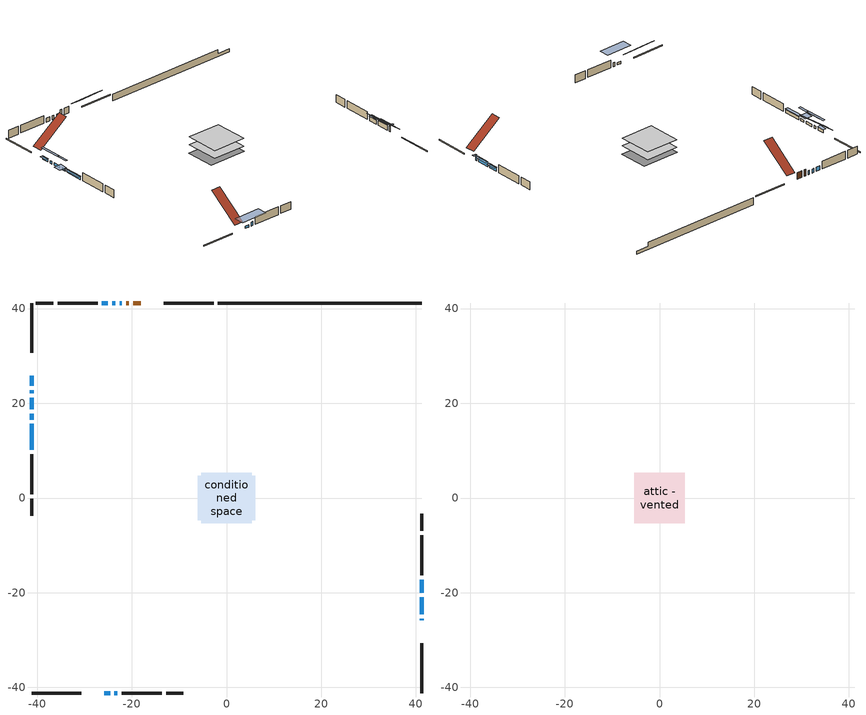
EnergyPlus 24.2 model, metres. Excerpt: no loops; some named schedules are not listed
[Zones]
conditioned space
 floor adiabatic (AdiabaticFloorConstruction): -5.32,-5.32 -5.32,5.32 5.32,5.32 5.32,-5.32 z1.14
 floor foundation (Slab1 construction): -6.1,-4.65 -6.1,4.65 6.1,4.65 6.1,-4.65 z-0.99
 wall outside (RimJoist1 construction): -2.74,41.17 -13.27,41.17 / -41.17,-41.17 -30.64,-41.17 / -41.17,41.17 -41.17,30.64 / 41.17,-41.17 41.17,-30.64 z1.14:1.44
 wall outside (AdiabaticWallConstruction 1): -18.1,41.17 -19.73,41.17 / -20.66,41.17 -21.18,41.17 z1.14:3.17
 wall outside (AdiabaticWallConstruction): -22.11,41.17 -22.55,41.17 / -23.48,41.17 -24.09,41.17 / 41.17,-19.98 41.17,-17.24 / -25.02,41.17 -26.29,41.17 / -23.66,-41.17 -23.05,-41.17 z1.14:2.36; -41.17,25.81 -41.17,23.67 z1.14:2.06; -41.17,22.74 -41.17,22.08 z1.14:1.96; -25.81,-41.17 -24.58,-41.17 / -41.17,21.15 -41.17,18.71 / -41.17,17.79 -41.17,16.56 z1.14:1.9; 41.17,-25.81 41.17,-25.5 z1.14:2.92; 41.17,-24.57 41.17,-20.91 z1.14:2.66; -41.17,15.64 -41.17,10.15 z1.14:2.05
 wall outside (Wall1 construction): -27.22,41.17 -35.66,41.17 / -22.12,-41.17 -13.67,-41.17 / -41.17,9.22 -41.17,0.78 / 41.17,-16.31 41.17,-7.87 z1.14:3.58
 wall outside (Wall2 construction): -36.59,41.17 -40.24,41.17 / -12.74,-41.17 -9.1,-41.17 / -41.17,-0.15 -41.17,-3.8 / 41.17,-6.94 41.17,-3.29 z1.14:3.58
 wall foundation (FoundationWall1 construction): -1.81,41.17,-0.99 -1.81,41.17,1.14 36.87,41.17,1.14 36.87,41.17,-0.15 41.17,41.17,-0.15 41.17,41.17,-0.99
 window (WindowConstruction 6): -22.11,41.17 -22.55,41.17 z1.14:2.36
 window (WindowConstruction 5): -41.17,25.8 -41.17,23.67 z1.14:2.05
 window (WindowConstruction 12): -41.17,22.74 -41.17,22.08 z1.14:1.95
 window (WindowConstruction 8): -23.48,41.17 -24.09,41.17 z1.14:2.36
 window (WindowConstruction 9): -25.8,-41.17 -24.59,-41.17 z1.14:1.9
 window (WindowConstruction 10): -41.17,21.15 -41.17,18.71 z1.14:1.9
 window (WindowConstruction 11): -41.17,17.78 -41.17,16.56 z1.14:1.9
 window (WindowConstruction 7): 41.17,-25.8 41.17,-25.5 z1.14:2.92
 window (WindowConstruction): 41.17,-24.57 41.17,-20.91 z1.14:2.66
 window (WindowConstruction 1): 41.17,-19.98 41.17,-17.24 z1.14:2.36
 window (WindowConstruction 2): -25.02,41.17 -26.29,41.17 z1.14:2.36
 window (WindowConstruction 3): -23.66,-41.17 -23.05,-41.17 z1.14:2.36
 window (WindowConstruction 4): -41.17,15.64 -41.17,10.15 z1.14:2.05
 door (Door): -18.1,41.17 -19.73,41.17 z1.14:3.17
 door (Door 1): -20.66,41.17 -21.18,41.17 z1.14:3.17
 ceiling adiabatic (AdiabaticFloorConstruction): 5.32,-5.32 5.32,5.32 -5.32,5.32 -5.32,-5.32 z1.14
attic - vented
 floor to conditioned space (Floor1 construction Reversed): -5.32,-5.32 -5.32,5.32 5.32,5.32 5.32,-5.32 z3.58
 roof outside (Roof1 construction): -17.17,41.17,3.58 -17.17,31.65,10.72 -14.2,31.65,10.72 -14.2,41.17,3.58; -26.73,-41.17,3.58 -26.73,-31.65,10.72 -29.71,-31.65,10.72 -29.71,-41.17,3.58; -41.17,26.73,3.58 -31.65,26.73,10.72 -31.65,29.71,10.72 -41.17,29.71,3.58; 41.17,-26.73,3.58 31.65,-26.73,10.72 31.65,-29.71,10.72 41.17,-29.71,3.58
shading: -41.17,23.52 -41.17,25.95 -42.08,25.95 -42.08,23.52 z2.2; -41.17,19.03 -41.17,25.79 -41.78,25.79 -41.78,19.03 z5; -20.92,-41.17 -29.46,-41.17 -29.46,-44.22 -20.92,-44.22 z5.56; -41.17,15.66 -41.17,24.2 -41.78,24.2 -41.78,15.66 z4.95; -41.17,15.96 -41.17,18.39 -43.61,18.39 -43.61,15.96 z2.51; 41.17,-25.35 41.17,-25.95 42.39,-25.95 42.39,-25.35 z3.07; 41.17,-20.76 41.17,-24.72 42.08,-24.72 42.08,-20.76 z2.81; 41.17,-17.09 41.17,-20.13 42.08,-20.13 42.08,-17.09 z2.51; -41.17,10 -41.17,15.79 -42.08,15.79 -42.08,10 z2.2
[Building]
Building 1: Terrain=Suburbs
[Site:Location]
Vancouver Intl AP_BC: Latitude {deg}=49.19; Longitude {deg}=-123.18; Time Zone {hr}=-8; Elevation {m}=4; Keep Site Location Information=Yes
[Site:GroundTemperature:Shallow]
8.06451, 6.96315, 6.87495, 7.3976, 9.49575, 11.5841, 13.3946, 14.5416, 14.639, 13.7062, 11.9418, 9.91751
[Site:WaterMainsTemperature]
Calculation Method=Schedule; Temperature Schedule=mains temperature schedule
[Material] Roughness=Rough; Thermal Absorptance=0.9
Name | Thickness {m} | Conductivity {W/m-K} | Density {kg/m3} | Specific Heat {J/kg-K} | Solar Absorptance | Visible Absorptance
asphalt or fiberglass shingles | 0.00635 | 0.162714 | 1121.4 | 1465.45 | 0.4 | 0.4
ceiling loosefill ins | 0.0846667 | 0.0480833 | 16.02 | 1046.75 | 0.7 | 0.7
ceiling stud and cavity | 0.1397 | 0.100173 | 65.682 | 1177.47 | 0.7 | 0.7
concrete 4.0 in. | 0.1016 | 1.803125 | 2242.8 | 837.4 | 0.7 | 0.7
concrete 8.0 in. | 0.2032 | 1.803125 | 2242.8 | 837.4 | 0.7 | 0.7
door material | 0.04445 | 0.188738 | 512.64 | 1214.23 | 0.7 | 0.7
floor covering | 0.0127 | 0.0433444 | 54.468 | 1339.84 | 0.6 | 0.6
floor rigid ins; wall rigid ins | 0.512978 | 0.029427 | 32.04 | 1214.23 | 0.7 | 0.7
floor stud and cavity | 0.1397 | 1.75129 | 37.0049 | 1207.88 | 0.7 | 0.7
furniture material conditioned space 1 | 0.1524 | 0.115458 | 640.8 | 1214.23 | 0.6 | 0.6
gypsum board | 0.0127 | 0.160291 | 801 | 837.4 | 0.6 | 0.6
gypsum board 1 | 0.0127 | 0.160291 | 801 | 837.4 | 0.7 | 0.7
osb sheathing 0.5 in. | 0.0127 | 0.115458 | 512.64 | 1214.23 | 0.7 | 0.7
osb sheathing 0.75 in. | 0.01905 | 0.115458 | 512.64 | 1214.23 | 0.7 | 0.7
osb sheathing 2.0 in. | 0.0508 | 0.115458 | 512.64 | 1214.23 | 0.7 | 0.7
rim joist stud and cavity | 0.0508 | 0.0495211 | 125.044 | 1163.47 | 0.6 | 0.6
wall stud and cavity | 0.1397 | 0.126537 | 139.0536 | 1170.24 | 0.7 | 0.7
wall stud and cavity 1 | 0.1397 | 0.110176 | 139.0536 | 1170.24 | 0.7 | 0.7
wall stud and cavity 2 | 0.0889 | 0.380278 | 52.3479 | 1209.89 | 0.7 | 0.7
wall stud and cavity 3 | 0.0889 | 0.391764 | 83.0341 | 1211.67 | 0.7 | 0.7
wood siding | 0.0254 | 0.102417 | 544.68 | 1172.36 | 0.4 | 0.4
wood siding 1; wood siding 2; wood siding 3 | 0.0254 | 0.102417 | 544.68 | 1172.36 | 0.7 | 0.7
[WindowMaterial:SimpleGlazingSystem]
Name | U-Factor {W/m2-K} | Solar Heat Gain Coefficient
WindowMaterial | 6.48484 | 0.82
WindowMaterial 1 | 6.78862 | 0.8
WindowMaterial 2 | 6.95385 | 0.77
WindowMaterial 3 | 7.25137 | 0.73
WindowMaterial 4 | 6.92943 | 0.78
WindowMaterial 5 | 5.37025 | 0.69
WindowMaterial 6 | 4.93305 | 0.61
WindowMaterial 7 | 7.13214 | 0.75
[Construction]
AdiabaticFloorConstruction: floor stud and cavity, floor rigid ins, osb sheathing 0.75 in., floor covering
AdiabaticWallConstruction: wood siding 2, wall rigid ins, wall stud and cavity 2, gypsum board
AdiabaticWallConstruction 1: wood siding 3, wall rigid ins, wall stud and cavity 2, gypsum board
Door; Door 1: door material
Floor1 construction Reversed: gypsum board, ceiling stud and cavity, ceiling loosefill ins
FoundationWall1 construction: concrete 8.0 in., gypsum board 1
furniture construction conditioned space 1: furniture material conditioned space 1
PartitionWallConstruction: gypsum board, wall stud and cavity 3, gypsum board
RimJoist1 construction: wood siding 1, osb sheathing 2.0 in., rim joist stud and cavity
Roof1 construction: asphalt or fiberglass shingles
Slab1 construction: concrete 4.0 in.
Wall1 construction: wood siding, osb sheathing 0.5 in., wall stud and cavity, gypsum board
Wall2 construction: wood siding, osb sheathing 0.5 in., wall stud and cavity 1, gypsum board
WindowConstruction: WindowMaterial
WindowConstruction 1: WindowMaterial 1
WindowConstruction 10; WindowConstruction 11; WindowConstruction 9: WindowMaterial 7
WindowConstruction 12; WindowConstruction 6: WindowMaterial 5
WindowConstruction 2; WindowConstruction 4: WindowMaterial 2
WindowConstruction 3; WindowConstruction 8: WindowMaterial 3
WindowConstruction 5: WindowMaterial 4
WindowConstruction 7: WindowMaterial 6
[Zone] Multiplier=1; Part of Total Floor Area=Yes
Name | Volume {m3}
attic - vented | 120.663
conditioned space | 552.7
[Space]
Name | Zone | Volume {m3}
attic - vented 1 | attic - vented | 120.663
conditioned space 1 | conditioned space | 552.7
[ZoneInfiltration:EffectiveLeakageArea]
infil attic - vented 1: Zone or Space=attic - vented 1; Schedule=Always On Discrete; Effective Air Leakage Area {cm2}=4689.93; Stack Coefficient=0.000496617; Wind Coefficient=1.50567e-05
[ZoneMixing]
whole house fan mix: Zone or Space=attic - vented; Schedule=Always On Continuous; Design Flow Rate Calculation Method=Flow/Zone; Design Flow Rate {m3/s}=0; Source Zone or Space=conditioned space
[SurfaceProperty:ExposedFoundationPerimeter]
Slab1: Exposed Perimeter Calculation Method=TotalExposedPerimeter; Total Exposed Perimeter {m}=42.978
[InternalMass] Zone or ZoneList=conditioned space; Space or SpaceList=conditioned space 1
Name | Construction | Surface Area {m2}
furniture mass conditioned space 1 | furniture construction conditioned space 1 | 90.656
partition wall mass | PartitionWallConstruction | 226.64
[Lights]
interior lighting: Zone or ZoneList or Space or SpaceList=conditioned space 1; Schedule=interior lighting schedule; Design Level Calculation Method=LightingLevel; Lighting Level {W}=343.2; Return Air Fraction=0; Fraction Radiant=0.6; Fraction Visible=0.2; Fraction Replaceable=1
[People]
occupants: Zone or ZoneList or Space or SpaceList=conditioned space 1; Number of People Schedule=occupants schedule; Number of People Calculation Method=People; Number of People=3; Fraction Radiant=0.314171; Sensible Heat Fraction=0.56303; Activity Level Schedule=occupants activity schedule; Carbon Dioxide Generation Rate {m3/s-W}=0; Enable ASHRAE 55 Comfort Warnings=No; Mean Radiant Temperature Calculation Type=EnclosureAveraged
[ElectricEquipment] Zone or ZoneList or Space or SpaceList=conditioned space 1; Design Level Calculation Method=EquipmentLevel
Name | Schedule | Design Level {W} | Fraction Latent | Fraction Radiant | Fraction Lost
clothes dryer | clothes dryer schedule | 140.772 | 0.015 | 0.081 | 0.85
clothes washer | clothes washer schedule | 32.1985 | 0.03 | 0.162 | 0.7
cooking range | cooking range schedule | 215.147 | 0.08 | 0.432 | 0.2
dishwasher | dishwasher schedule | 66.8632 | 0.3 | 0.18 | 0.4
fridge | fridge schedule | 72.9452 | 0 | 0.6 | 0
mech vent house fan | mech vent house fan schedule | 0 | 0 | 0 | 1
mech vent house fan cfis | mech vent house fan cfis schedule | 0 | 0 | 0 | 0
mech vent range fan 0 | mech vent range fan 0 schedule | 57 | 0 | 0 | 1
misc plug loads | misc plug loads schedule | 494.7 | 0.045 | 0.513 | 0.1
whole house fan | Always On Discrete | 0 | 0 | 0 | 1
[OtherEquipment] Zone or ZoneList or Space or SpaceList=conditioned space 1; Design Level Calculation Method=EquipmentLevel
Name | Fuel Type | Schedule | Design Level {W} | Fraction Latent | Fraction Radiant | Fraction Lost
clothes dryer 1 | Electricity | clothes dryer schedule | 0 | 0.015 | 0.081 | 0.85
cooking range 1 | Electricity | cooking range schedule | 0 | 0.08 | 0.432 | 0.2
general water use latent | None | general water use schedule | 62.594 | 1 | 0 | 0
general water use sensible | None | general water use schedule | -61.6891 | 0 | 0.6 | 0
mech vent house fan latent load | None | Always On Discrete | 0 | 1 | 0 | 0
mech vent house fan sensible load | None | Always On Discrete | 0 | 0 | 0 | 0
water heater energy adjustment1 | NaturalGas | Always On Discrete | 0.01 | 0 | 0 | 1
[ZoneInfiltration:DesignFlowRate] Zone or ZoneList or Space or SpaceList=conditioned space 1; Schedule=Always On Discrete; Design Flow Rate Calculation Method=Flow/Zone; Design Flow Rate {m3/s}=0
infil flow; natural vent flow; whole house fan flow
[AvailabilityManager:Scheduled]
furnace airloop Availability Manager: Schedule=Always On Discrete
[Foundation:Kiva]
Foundation Kiva 1: Initial Indoor Air Temperature {C}=18; Wall Height Above Grade {m}=1.14001; Wall Depth Below Slab {m}=0.2032
[Foundation:Kiva:Settings]
Soil Conductivity {W/m-K}=0.849921; Soil Density {kg/m3}=1842.3; Soil Specific Heat {J/kg-K}=418.7; Ground Solar Absorptivity=0.9; Ground Thermal Absorptivity=0.9; Ground Surface Roughness {m}=0.03; Far-Field Width {m}=40; Deep-Ground Boundary Condition=ZeroFlux; Deep-Ground Depth {m}=40; Minimum Cell Dimension {m}=0.2; Maximum Cell Growth Coefficient=3; Simulation Timestep=Timestep
[Exterior:Lights]
exterior lighting: Schedule=exterior lighting schedule; Design Level {W}=75.6
[EnergyManagementSystem:GlobalVariable]
furnace_airloop_Fan_RTF
infil_program_Qfan
infil_program_Qinf
natural_vent_program_Qnv
natural_vent_program_Qwhf
[EnergyManagementSystem:Sensor]
Name | Output:Variable or Output:Meter Index Key | Output:Variable or Output:Meter
airflow_gain | infil flow | Infiltration Sensible Heat Gain Energy
airflow_gain_1 | natural vent flow | Infiltration Sensible Heat Gain Energy
airflow_gain_2 | whole house fan flow | Infiltration Sensible Heat Gain Energy
airflow_loss | infil flow | Infiltration Sensible Heat Loss Energy
airflow_loss_1 | natural vent flow | Infiltration Sensible Heat Loss Energy
airflow_loss_2 | whole house fan flow | Infiltration Sensible Heat Loss Energy
clg_load_cond |  | Cooling:EnergyTransfer:Zone:CONDITIONED SPACE
clg_sp_s; clg_sp_s_1 | cooling setpoint | Schedule Value
clothes_dryer_exhaust_0_sch_s | clothes dryer exhaust 0 schedule | Schedule Value
cool_season | cooling season schedule | Schedule Value
htg_load_cond |  | Heating:EnergyTransfer:Zone:CONDITIONED SPACE
htg_sp_s; htg_sp_s_1 | heating setpoint | Schedule Value
ig_ee_conv | clothes dryer | Electric Equipment Convective Heating Energy
ig_ee_conv_2 | cooking range | Electric Equipment Convective Heating Energy
ig_ee_conv_4 | fridge | Electric Equipment Convective Heating Energy
ig_ee_conv_5 | misc plug loads | Electric Equipment Convective Heating Energy
ig_ee_conv_6 | whole house fan | Electric Equipment Convective Heating Energy
ig_ee_rad | clothes dryer | Electric Equipment Radiant Heating Energy
ig_ee_rad_2 | cooking range | Electric Equipment Radiant Heating Energy
ig_ee_rad_4 | fridge | Electric Equipment Radiant Heating Energy
ig_ee_rad_5 | misc plug loads | Electric Equipment Radiant Heating Energy
ig_ee_rad_6 | whole house fan | Electric Equipment Radiant Heating Energy
ig_lgt_conv | interior lighting | Lights Convective Heating Energy
ig_lgt_rad | interior lighting | Lights Radiant Heating Energy
ig_lgt_vis | interior lighting | Lights Visible Radiation Heating Energy
ig_oe_conv | clothes dryer 1 | Other Equipment Convective Heating Energy
ig_oe_conv_1 | cooking range 1 | Other Equipment Convective Heating Energy
ig_oe_conv_2 | general water use latent | Other Equipment Convective Heating Energy
ig_oe_conv_3 | general water use sensible | Other Equipment Convective Heating Energy
ig_oe_conv_4 | water heater energy adjustment1 | Other Equipment Convective Heating Energy
ig_oe_rad | clothes dryer 1 | Other Equipment Radiant Heating Energy
ig_oe_rad_1 | cooking range 1 | Other Equipment Radiant Heating Energy
ig_oe_rad_2 | general water use latent | Other Equipment Radiant Heating Energy
ig_oe_rad_3 | general water use sensible | Other Equipment Radiant Heating Energy
ig_oe_rad_4 | water heater energy adjustment1 | Other Equipment Radiant Heating Energy
ig_ppl_conv | occupants | People Convective Heating Energy
ig_ppl_rad | occupants | People Radiant Heating Energy
im_conv | furniture mass conditioned space 1 | Surface Inside Face Convection Heat Gain Energy
im_conv_1 | partition wall mass | Surface Inside Face Convection Heat Gain Energy
im_ig | furniture mass conditioned space 1 | Surface Inside Face Internal Gains Radiation Heat Gain Energy
im_ig_1 | partition wall mass | Surface Inside Face Internal Gains Radiation Heat Gain Energy
im_lgt | furniture mass conditioned space 1 | Surface Inside Face Lights Radiation Heat Gain Energy
im_lgt_1 | partition wall mass | Surface Inside Face Lights Radiation Heat Gain Energy
im_sol | furniture mass conditioned space 1 | Surface Inside Face Solar Radiation Heat Gain Energy
im_sol_1 | partition wall mass | Surface Inside Face Solar Radiation Heat Gain Energy
im_surf | furniture mass conditioned space 1 | Surface Inside Face Net Surface Thermal Radiation Heat Gain Energy
im_surf_1 | partition wall mass | Surface Inside Face Net Surface Thermal Radiation Heat Gain Energy
mech_vent_range_fan_0_sch_s | mech vent range fan 0 schedule | Schedule Value
mv_conv | mech vent house fan | Electric Equipment Convective Heating Energy
mv_conv_1 | mech vent house fan cfis | Electric Equipment Convective Heating Energy
mv_conv_2 | mech vent range fan 0 | Electric Equipment Convective Heating Energy
mv_conv_3 | mech vent house fan latent load | Other Equipment Convective Heating Energy
mv_conv_4 | mech vent house fan sensible load | Other Equipment Convective Heating Energy
mv_rad | mech vent house fan | Electric Equipment Radiant Heating Energy
mv_rad_1 | mech vent house fan cfis | Electric Equipment Radiant Heating Energy
mv_rad_2 | mech vent range fan 0 | Electric Equipment Radiant Heating Energy
mv_rad_3 | mech vent house fan latent load | Other Equipment Radiant Heating Energy
mv_rad_4 | mech vent house fan sensible load | Other Equipment Radiant Heating Energy
natural_vent_s | natural vent schedule | Schedule Value
out_pb_s |  | Site Outdoor Air Barometric Pressure
out_wt_s |  | Site Outdoor Air Humidity Ratio
site_vw_s |  | Site Wind Speed
ss_back_out | Window1 | Surface Window Shortwave from Zone Back Out Window Heat Transfer Rate
ss_back_out_1 | Window10 | Surface Window Shortwave from Zone Back Out Window Heat Transfer Rate
ss_back_out_10 | Window5 | Surface Window Shortwave from Zone Back Out Window Heat Transfer Rate
ss_back_out_11 | Window6 | Surface Window Shortwave from Zone Back Out Window Heat Transfer Rate
ss_back_out_12 | Window7 | Surface Window Shortwave from Zone Back Out Window Heat Transfer Rate
ss_back_out_2 | Window11 | Surface Window Shortwave from Zone Back Out Window Heat Transfer Rate
ss_back_out_3 | Window12 | Surface Window Shortwave from Zone Back Out Window Heat Transfer Rate
ss_back_out_4 | Window13 | Surface Window Shortwave from Zone Back Out Window Heat Transfer Rate
ss_back_out_5 | Window14 | Surface Window Shortwave from Zone Back Out Window Heat Transfer Rate
ss_back_out_6 | Window16 | Surface Window Shortwave from Zone Back Out Window Heat Transfer Rate
ss_back_out_7 | Window2 | Surface Window Shortwave from Zone Back Out Window Heat Transfer Rate
ss_back_out_8 | Window3 | Surface Window Shortwave from Zone Back Out Window Heat Transfer Rate
ss_back_out_9 | Window4 | Surface Window Shortwave from Zone Back Out Window Heat Transfer Rate
ss_conv | Door1 | Surface Inside Face Convection Heat Gain Energy
ss_conv_1 | Door3 | Surface Inside Face Convection Heat Gain Energy
ss_conv_10 | Window3 | Surface Inside Face Convection Heat Gain Energy
ss_conv_11 | Window4 | Surface Inside Face Convection Heat Gain Energy
ss_conv_12 | Window5 | Surface Inside Face Convection Heat Gain Energy
ss_conv_13 | Window6 | Surface Inside Face Convection Heat Gain Energy
ss_conv_14 | Window7 | Surface Inside Face Convection Heat Gain Energy
ss_conv_2 | Window1 | Surface Inside Face Convection Heat Gain Energy
ss_conv_3 | Window10 | Surface Inside Face Convection Heat Gain Energy
ss_conv_4 | Window11 | Surface Inside Face Convection Heat Gain Energy
ss_conv_5 | Window12 | Surface Inside Face Convection Heat Gain Energy
ss_conv_6 | Window13 | Surface Inside Face Convection Heat Gain Energy
ss_conv_7 | Window14 | Surface Inside Face Convection Heat Gain Energy
ss_conv_8 | Window16 | Surface Inside Face Convection Heat Gain Energy
ss_conv_9 | Window2 | Surface Inside Face Convection Heat Gain Energy
ss_ig | Door1 | Surface Inside Face Internal Gains Radiation Heat Gain Energy
ss_ig_1 | Door3 | Surface Inside Face Internal Gains Radiation Heat Gain Energy
ss_ig_10 | Window3 | Surface Inside Face Internal Gains Radiation Heat Gain Energy
ss_ig_11 | Window4 | Surface Inside Face Internal Gains Radiation Heat Gain Energy
ss_ig_12 | Window5 | Surface Inside Face Internal Gains Radiation Heat Gain Energy
ss_ig_13 | Window6 | Surface Inside Face Internal Gains Radiation Heat Gain Energy
ss_ig_14 | Window7 | Surface Inside Face Internal Gains Radiation Heat Gain Energy
ss_ig_2 | Window1 | Surface Inside Face Internal Gains Radiation Heat Gain Energy
ss_ig_3 | Window10 | Surface Inside Face Internal Gains Radiation Heat Gain Energy
ss_ig_4 | Window11 | Surface Inside Face Internal Gains Radiation Heat Gain Energy
ss_ig_5 | Window12 | Surface Inside Face Internal Gains Radiation Heat Gain Energy
ss_ig_6 | Window13 | Surface Inside Face Internal Gains Radiation Heat Gain Energy
ss_ig_7 | Window14 | Surface Inside Face Internal Gains Radiation Heat Gain Energy
ss_ig_8 | Window16 | Surface Inside Face Internal Gains Radiation Heat Gain Energy
ss_ig_9 | Window2 | Surface Inside Face Internal Gains Radiation Heat Gain Energy
ss_lgt | Door1 | Surface Inside Face Lights Radiation Heat Gain Energy
ss_lgt_1 | Door3 | Surface Inside Face Lights Radiation Heat Gain Energy
ss_sol | Door1 | Surface Inside Face Solar Radiation Heat Gain Energy
ss_sol_1 | Door3 | Surface Inside Face Solar Radiation Heat Gain Energy
ss_surf | Door1 | Surface Inside Face Net Surface Thermal Radiation Heat Gain Energy
ss_surf_1 | Door3 | Surface Inside Face Net Surface Thermal Radiation Heat Gain Energy
ss_surf_10 | Window3 | Surface Inside Face Net Surface Thermal Radiation Heat Gain Energy
ss_surf_11 | Window4 | Surface Inside Face Net Surface Thermal Radiation Heat Gain Energy
ss_surf_12 | Window5 | Surface Inside Face Net Surface Thermal Radiation Heat Gain Energy
ss_surf_13 | Window6 | Surface Inside Face Net Surface Thermal Radiation Heat Gain Energy
ss_surf_14 | Window7 | Surface Inside Face Net Surface Thermal Radiation Heat Gain Energy
ss_surf_2 | Window1 | Surface Inside Face Net Surface Thermal Radiation Heat Gain Energy
ss_surf_3 | Window10 | Surface Inside Face Net Surface Thermal Radiation Heat Gain Energy
ss_surf_4 | Window11 | Surface Inside Face Net Surface Thermal Radiation Heat Gain Energy
ss_surf_5 | Window12 | Surface Inside Face Net Surface Thermal Radiation Heat Gain Energy
ss_surf_6 | Window13 | Surface Inside Face Net Surface Thermal Radiation Heat Gain Energy
ss_surf_7 | Window14 | Surface Inside Face Net Surface Thermal Radiation Heat Gain Energy
ss_surf_8 | Window16 | Surface Inside Face Net Surface Thermal Radiation Heat Gain Energy
ss_surf_9 | Window2 | Surface Inside Face Net Surface Thermal Radiation Heat Gain Energy
ss_trans_in | Window1 | Surface Window Transmitted Solar Radiation Rate
ss_trans_in_1 | Window10 | Surface Window Transmitted Solar Radiation Rate
ss_trans_in_10 | Window5 | Surface Window Transmitted Solar Radiation Rate
ss_trans_in_11 | Window6 | Surface Window Transmitted Solar Radiation Rate
ss_trans_in_12 | Window7 | Surface Window Transmitted Solar Radiation Rate
ss_trans_in_2 | Window11 | Surface Window Transmitted Solar Radiation Rate
ss_trans_in_3 | Window12 | Surface Window Transmitted Solar Radiation Rate
ss_trans_in_4 | Window13 | Surface Window Transmitted Solar Radiation Rate
ss_trans_in_5 | Window14 | Surface Window Transmitted Solar Radiation Rate
ss_trans_in_6 | Window16 | Surface Window Transmitted Solar Radiation Rate
ss_trans_in_7 | Window2 | Surface Window Transmitted Solar Radiation Rate
ss_trans_in_8 | Window3 | Surface Window Transmitted Solar Radiation Rate
ss_trans_in_9 | Window4 | Surface Window Transmitted Solar Radiation Rate
ss_trans_out | Window1 | Surface Inside Face Initial Transmitted Diffuse Transmitted Out Window Solar Radiation Rate
ss_trans_out_1 | Window10 | Surface Inside Face Initial Transmitted Diffuse Transmitted Out Window Solar Radiation Rate
ss_trans_out_10 | Window5 | Surface Inside Face Initial Transmitted Diffuse Transmitted Out Window Solar Radiation Rate
ss_trans_out_11 | Window6 | Surface Inside Face Initial Transmitted Diffuse Transmitted Out Window Solar Radiation Rate
ss_trans_out_12 | Window7 | Surface Inside Face Initial Transmitted Diffuse Transmitted Out Window Solar Radiation Rate
ss_trans_out_2 | Window11 | Surface Inside Face Initial Transmitted Diffuse Transmitted Out Window Solar Radiation Rate
ss_trans_out_3 | Window12 | Surface Inside Face Initial Transmitted Diffuse Transmitted Out Window Solar Radiation Rate
ss_trans_out_4 | Window13 | Surface Inside Face Initial Transmitted Diffuse Transmitted Out Window Solar Radiation Rate
ss_trans_out_5 | Window14 | Surface Inside Face Initial Transmitted Diffuse Transmitted Out Window Solar Radiation Rate
ss_trans_out_6 | Window16 | Surface Inside Face Initial Transmitted Diffuse Transmitted Out Window Solar Radiation Rate
ss_trans_out_7 | Window2 | Surface Inside Face Initial Transmitted Diffuse Transmitted Out Window Solar Radiation Rate
ss_trans_out_8 | Window3 | Surface Inside Face Initial Transmitted Diffuse Transmitted Out Window Solar Radiation Rate
ss_trans_out_9 | Window4 | Surface Inside Face Initial Transmitted Diffuse Transmitted Out Window Solar Radiation Rate
s_conv | Floor1 | Surface Inside Face Convection Heat Gain Energy
s_conv_1 | FoundationWall1 | Surface Inside Face Convection Heat Gain Energy
s_conv_10 | Wall1:180 | Surface Inside Face Convection Heat Gain Energy
s_conv_11 | Wall1:270 | Surface Inside Face Convection Heat Gain Energy
s_conv_12 | Wall1:90 | Surface Inside Face Convection Heat Gain Energy
s_conv_13 | Wall2:0 | Surface Inside Face Convection Heat Gain Energy
